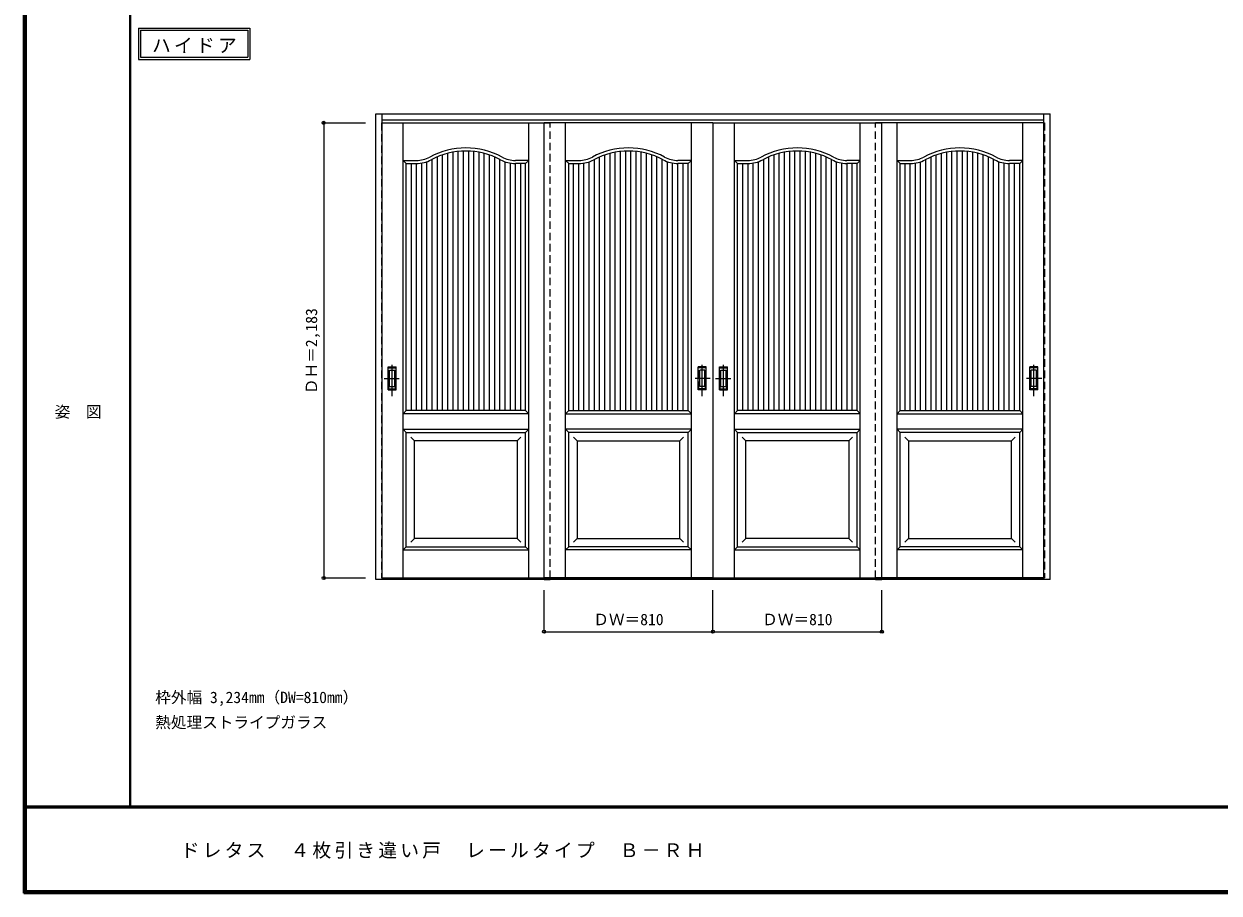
# Model space of a CAD drawing. Units: millimetres, scale not verified. Extents: x -6000 to 5700, y -4307 to 4175.
# Drawn here: x -6000 to -267, y -4205 to -36 of the extents above; entities that cross this region are included whole.
import ezdxf
from ezdxf.enums import TextEntityAlignment as Align

# ---------------------------------------------------------------- set-up
doc = ezdxf.new("R2010")
doc.units = ezdxf.units.MM
doc.header["$LTSCALE"] = 30
doc.header["$PDMODE"] = 32
doc.header["$PDSIZE"] = 15
doc.linetypes.add('CHAIN1', pattern=[8, 5, -1, 1, -1])
doc.linetypes.add('DASHED1', pattern=[1.8, 1.2, -0.6])
for name, color, linetype, lineweight in [('0-2_扉', 7, 'Continuous', 18), ('0-4_枠', 3, 'Continuous', 25), ('0-6_引手', 7, 'Continuous', 18), ('0-A_文字', 7, 'Continuous', 18), ('0-B_寸法', 7, 'Continuous', 9), ('0-C_ハッチ', 4, 'Continuous', 9), ('F-1_枠', 6, 'Continuous', 40), ('F-A_文字', 7, 'Continuous', 18)]:
    doc.layers.add(name, color=color, linetype=linetype, lineweight=lineweight)
doc.styles.add('ＭＳ ゴシック', font='')
doc.styles.get('ＭＳ ゴシック').set_extended_font_data('MS Gothic')

msp = doc.modelspace()

# ---------------------------------------------------------------- linework, layer by layer
at = {"layer": '0-2_扉', "color": 4, "linetype": 'DASHED1', "lineweight": 9}
for p, q in [((-4285, -510.25), (-4285, -2693.25)), ((-4282, -510.25), (-4285, -510.25)), ((-1108, -510.25), (-1105, -510.25)), ((-1105, -510.25), (-1105, -2693.25)), ((-4282, -2693.25), (-4285, -2693.25)), ((-1108, -2693.25), (-1105, -2693.25))]:
    msp.add_line(p, q, dxfattribs=at)
at = {"layer": '0-2_扉'}
for p, q in [((-4282, -510.25), (-3475, -510.25)), ((-4181.5, -2693.25), (-4181.5, -510.25)), ((-3578.5, -2693.25), (-3578.5, -510.25)), ((-2695, -510.25), (-3505, -510.25)), ((-3401.5, -2693.25), (-3401.5, -510.25)), ((-2798.5, -2693.25), (-2798.5, -510.25)), ((-2695, -510.25), (-2695, -2693.25)), ((-2695, -510.25), (-1885, -510.25)), ((-2695, -510.25), (-2695, -2693.25)), ((-2591.5, -2693.25), (-2591.5, -510.25)), ((-1988.5, -2693.25), (-1988.5, -510.25)), ((-1108, -510.25), (-1915, -510.25)), ((-1811.5, -2693.25), (-1811.5, -510.25)), ((-1208.5, -2693.25), (-1208.5, -510.25)), ((-4166.5, -705.25), (-4181.5, -690.25)), ((-4181.5, -690.25), (-4117.49, -690.25)), ((-4166.5, -705.25), (-4117.49, -705.25)), ((-4166.5, -1890.25), (-4166.5, -705.25)), ((-3578.5, -690.25), (-3642.51, -690.25)), ((-3593.5, -705.25), (-3642.51, -705.25)), ((-3593.5, -705.25), (-3578.5, -690.25)), ((-3593.5, -1890.25), (-3593.5, -705.25)), ((-3386.5, -705.25), (-3401.5, -690.25)), ((-3401.5, -690.25), (-3337.49, -690.25)), ((-3386.5, -705.25), (-3337.49, -705.25)), ((-3386.5, -1890.25), (-3386.5, -705.25)), ((-2798.5, -690.25), (-2862.51, -690.25)), ((-2813.5, -705.25), (-2862.51, -705.25)), ((-2813.5, -705.25), (-2798.5, -690.25)), ((-2813.5, -1890.25), (-2813.5, -705.25)), ((-2576.5, -705.25), (-2591.5, -690.25)), ((-2591.5, -690.25), (-2527.49, -690.25)), ((-2576.5, -705.25), (-2527.49, -705.25)), ((-2576.5, -1890.25), (-2576.5, -705.25)), ((-1988.5, -690.25), (-2052.51, -690.25)), ((-2003.5, -705.25), (-2052.51, -705.25)), ((-2003.5, -705.25), (-1988.5, -690.25)), ((-2003.5, -1890.25), (-2003.5, -705.25)), ((-1796.5, -705.25), (-1811.5, -690.25)), ((-1811.5, -690.25), (-1747.49, -690.25)), ((-1796.5, -705.25), (-1747.49, -705.25)), ((-1796.5, -1890.25), (-1796.5, -705.25)), ((-1208.5, -690.25), (-1272.51, -690.25)), ((-1223.5, -705.25), (-1272.51, -705.25)), ((-1223.5, -705.25), (-1208.5, -690.25)), ((-1223.5, -1890.25), (-1223.5, -705.25)), ((-4166.31, -828.25), (-4166.5, -828.25)), ((-2813.69, -828.25), (-2813.5, -828.25)), ((-2576.31, -828.25), (-2576.5, -828.25)), ((-1223.69, -828.25), (-1223.5, -828.25)), ((-4181.5, -1905.25), (-4166.5, -1890.25)), ((-3593.5, -1890.25), (-4166.5, -1890.25)), ((-3593.5, -1890.25), (-3578.5, -1905.25)), ((-3386.5, -1890.25), (-3401.5, -1905.25)), ((-3386.5, -1890.25), (-2813.5, -1890.25)), ((-2798.5, -1905.25), (-2813.5, -1890.25)), ((-2591.5, -1905.25), (-2576.5, -1890.25)), ((-2003.5, -1890.25), (-2576.5, -1890.25)), ((-2003.5, -1890.25), (-1988.5, -1905.25)), ((-1796.5, -1890.25), (-1811.5, -1905.25)), ((-1796.5, -1890.25), (-1223.5, -1890.25)), ((-1208.5, -1905.25), (-1223.5, -1890.25)), ((-3578.5, -1905.25), (-4181.5, -1905.25)), ((-3401.5, -1905.25), (-2798.5, -1905.25)), ((-1988.5, -1905.25), (-2591.5, -1905.25)), ((-1811.5, -1905.25), (-1208.5, -1905.25)), ((-4181.5, -1980.25), (-4166.5, -1995.25)), ((-4181.5, -1980.25), (-3578.5, -1980.25)), ((-4166.5, -2543.25), (-4166.5, -1995.25)), ((-4166.5, -1995.25), (-3593.5, -1995.25)), ((-3593.5, -1995.25), (-3578.5, -1980.25)), ((-3593.5, -2543.25), (-3593.5, -1995.25)), ((-3386.5, -1995.25), (-3401.5, -1980.25)), ((-2798.5, -1980.25), (-3401.5, -1980.25)), ((-3386.5, -2543.25), (-3386.5, -1995.25)), ((-2813.5, -1995.25), (-3386.5, -1995.25)), ((-2798.5, -1980.25), (-2813.5, -1995.25)), ((-2813.5, -2543.25), (-2813.5, -1995.25)), ((-2591.5, -1980.25), (-2576.5, -1995.25)), ((-2591.5, -1980.25), (-1988.5, -1980.25)), ((-2576.5, -2543.25), (-2576.5, -1995.25)), ((-2576.5, -1995.25), (-2003.5, -1995.25)), ((-2003.5, -1995.25), (-1988.5, -1980.25)), ((-2003.5, -2543.25), (-2003.5, -1995.25)), ((-1796.5, -1995.25), (-1811.5, -1980.25)), ((-1208.5, -1980.25), (-1811.5, -1980.25)), ((-1796.5, -2543.25), (-1796.5, -1995.25)), ((-1223.5, -1995.25), (-1796.5, -1995.25)), ((-1208.5, -1980.25), (-1223.5, -1995.25)), ((-1223.5, -2543.25), (-1223.5, -1995.25)), ((-4126.46, -2035.25), (-4144.14, -2017.57)), ((-4126.5, -2503.25), (-4126.5, -2035.25)), ((-3633.5, -2035.25), (-4126.5, -2035.25)), ((-3633.5, -2035.25), (-3615.82, -2017.57)), ((-3633.5, -2035.25), (-3633.5, -2503.25)), ((-3346.5, -2035.25), (-3364.18, -2017.57)), ((-3346.5, -2035.25), (-3346.5, -2503.25)), ((-3346.5, -2035.25), (-2853.5, -2035.25)), ((-2853.54, -2035.25), (-2835.86, -2017.57)), ((-2853.5, -2503.25), (-2853.5, -2035.25)), ((-2536.46, -2035.25), (-2554.14, -2017.57)), ((-2536.5, -2503.25), (-2536.5, -2035.25)), ((-2043.5, -2035.25), (-2536.5, -2035.25)), ((-2043.5, -2035.25), (-2025.82, -2017.57)), ((-2043.5, -2035.25), (-2043.5, -2503.25)), ((-1756.5, -2035.25), (-1774.18, -2017.57)), ((-1756.5, -2035.25), (-1756.5, -2503.25)), ((-1756.5, -2035.25), (-1263.5, -2035.25)), ((-1263.54, -2035.25), (-1245.86, -2017.57)), ((-1263.5, -2503.25), (-1263.5, -2035.25)), ((-4126.5, -2503.25), (-4144.18, -2520.93)), ((-4126.5, -2503.25), (-4126.5, -2501.82)), ((-3633.5, -2503.25), (-4126.5, -2503.25)), ((-3633.5, -2503.25), (-3615.82, -2520.93)), ((-3346.5, -2503.25), (-3364.18, -2520.93)), ((-3346.5, -2503.25), (-2853.5, -2503.25)), ((-2853.5, -2503.25), (-2853.5, -2501.82)), ((-2853.5, -2503.25), (-2835.82, -2520.93)), ((-2536.5, -2503.25), (-2554.18, -2520.93)), ((-2536.5, -2503.25), (-2536.5, -2501.82)), ((-2043.5, -2503.25), (-2536.5, -2503.25)), ((-2043.5, -2503.25), (-2025.82, -2520.93)), ((-1756.5, -2503.25), (-1774.18, -2520.93)), ((-1756.5, -2503.25), (-1263.5, -2503.25)), ((-1263.5, -2503.25), (-1263.5, -2501.82)), ((-1263.5, -2503.25), (-1245.82, -2520.93)), ((-4166.5, -2543.25), (-4181.5, -2558.25)), ((-4181.5, -2558.25), (-3578.5, -2558.25)), ((-4166.5, -2543.25), (-3593.5, -2543.25)), ((-3593.5, -2543.25), (-3578.5, -2558.25)), ((-3386.5, -2543.25), (-3401.5, -2558.25)), ((-2798.5, -2558.25), (-3401.5, -2558.25)), ((-2813.5, -2543.25), (-3386.5, -2543.25)), ((-2813.5, -2543.25), (-2798.5, -2558.25)), ((-2576.5, -2543.25), (-2591.5, -2558.25)), ((-2591.5, -2558.25), (-1988.5, -2558.25)), ((-2576.5, -2543.25), (-2003.5, -2543.25)), ((-2003.5, -2543.25), (-1988.5, -2558.25)), ((-1796.5, -2543.25), (-1811.5, -2558.25)), ((-1208.5, -2558.25), (-1811.5, -2558.25)), ((-1223.5, -2543.25), (-1796.5, -2543.25)), ((-1223.5, -2543.25), (-1208.5, -2558.25)), ((-4282, -2693.25), (-3475, -2693.25)), ((-1108, -2693.25), (-1915, -2693.25))]:
    msp.add_line(p, q, dxfattribs=at)
for points in [[(-2695, -2693.25), (-3505, -2693.25), (-3505, -510.25)], [(-2695, -2693.25), (-1885, -2693.25), (-1885, -510.25)]]:
    msp.add_lwpolyline(points, dxfattribs=at)
for centre, radius, start, end in [((-3880, -995.25), 365, 61.6423, 118.3577), ((-3100, -995.25), 365, 61.6423, 118.3577), ((-2290, -995.25), 365, 61.6423, 118.3577), ((-1510, -995.25), 365, 61.6423, 118.3577), ((-4117.49, -555.25), 135, 270, 298.3577), ((-4117.49, -555.25), 150, 270, 298.3577), ((-3880, -995.25), 350, 61.6423, 118.3577), ((-3642.51, -555.25), 150, 241.6423, 270), ((-3642.51, -555.25), 135, 241.6423, 270), ((-3337.49, -555.25), 135, 270, 298.3577), ((-3337.49, -555.25), 150, 270, 298.3577), ((-3100, -995.25), 350, 61.6423, 118.3577), ((-2862.51, -555.25), 150, 241.6423, 270), ((-2862.51, -555.25), 135, 241.6423, 270), ((-2527.49, -555.25), 135, 270, 298.3577), ((-2527.49, -555.25), 150, 270, 298.3577), ((-2290, -995.25), 350, 61.6423, 118.3577), ((-2052.51, -555.25), 150, 241.6423, 270), ((-2052.51, -555.25), 135, 241.6423, 270), ((-1747.49, -555.25), 135, 270, 298.3577), ((-1747.49, -555.25), 150, 270, 298.3577), ((-1510, -995.25), 350, 61.6423, 118.3577), ((-1272.51, -555.25), 150, 241.6423, 270), ((-1272.51, -555.25), 135, 241.6423, 270)]:
    msp.add_arc(centre, radius, start, end, dxfattribs=at)
at = {"layer": '0-4_枠'}
for p, q in [((-4312, -2701.25), (-4312, -466.25)), ((-4312, -466.25), (-1078, -466.25)), ((-4282, -2701.25), (-4282, -466.25)), ((-4282, -496.25), (-1108, -496.25)), ((-1108, -2701.25), (-1108, -466.25)), ((-1078, -2701.25), (-1078, -466.25)), ((-4282, -2701.25), (-4312, -2701.25)), ((-1108, -2698.25), (-4282, -2698.25)), ((-1108, -2701.25), (-4282, -2701.25)), ((-3505, -2701.25), (-3475, -2701.25)), ((-1915, -2701.25), (-1885, -2701.25)), ((-1078, -2701.25), (-1108, -2701.25))]:
    msp.add_line(p, q, dxfattribs=at)
at = {"layer": '0-4_枠', "color": 4, "linetype": 'DASHED1', "lineweight": 9}
for p, q in [((-3475, -2693.25), (-3475, -510.25)), ((-1915, -2693.25), (-1915, -510.25))]:
    msp.add_line(p, q, dxfattribs=at)
at = {"layer": '0-6_引手', "linetype": 'CHAIN1'}
for p, q in [((-4234, -1820.98), (-4234, -1650.13)), ((-2746, -1820.98), (-2746, -1650.13)), ((-2644, -1820.98), (-2644, -1650.13)), ((-1156, -1820.98), (-1156, -1650.13)), ((-4272.07, -1735.75), (-4199.56, -1735.75)), ((-2707.93, -1735.75), (-2780.44, -1735.75)), ((-2682.07, -1735.75), (-2609.56, -1735.75)), ((-1117.93, -1735.75), (-1190.44, -1735.75))]:
    msp.add_line(p, q, dxfattribs=at)
at = {"layer": '0-6_引手'}
for p, q in [((-4253, -1680.75), (-4215, -1680.75)), ((-4253, -1790.75), (-4253, -1680.75)), ((-4246.5, -1696.75), (-4221.5, -1696.75)), ((-4246.5, -1774.75), (-4246.5, -1696.75)), ((-4221.5, -1774.75), (-4221.5, -1696.75)), ((-4215, -1790.75), (-4215, -1680.75)), ((-2727, -1680.75), (-2765, -1680.75)), ((-2765, -1790.75), (-2765, -1680.75)), ((-2733.5, -1696.75), (-2758.5, -1696.75)), ((-2758.5, -1774.75), (-2758.5, -1696.75)), ((-2733.5, -1774.75), (-2733.5, -1696.75)), ((-2727, -1790.75), (-2727, -1680.75)), ((-2663, -1680.75), (-2625, -1680.75)), ((-2663, -1790.75), (-2663, -1680.75)), ((-2656.5, -1696.75), (-2631.5, -1696.75)), ((-2656.5, -1774.75), (-2656.5, -1696.75)), ((-2631.5, -1774.75), (-2631.5, -1696.75)), ((-2625, -1790.75), (-2625, -1680.75)), ((-1137, -1680.75), (-1175, -1680.75)), ((-1175, -1790.75), (-1175, -1680.75)), ((-1143.5, -1696.75), (-1168.5, -1696.75)), ((-1168.5, -1774.75), (-1168.5, -1696.75)), ((-1143.5, -1774.75), (-1143.5, -1696.75)), ((-1137, -1790.75), (-1137, -1680.75)), ((-4246.5, -1774.75), (-4221.5, -1774.75)), ((-2733.5, -1774.75), (-2758.5, -1774.75)), ((-2656.5, -1774.75), (-2631.5, -1774.75)), ((-1143.5, -1774.75), (-1168.5, -1774.75)), ((-4253, -1790.75), (-4215, -1790.75)), ((-2727, -1790.75), (-2765, -1790.75)), ((-2663, -1790.75), (-2625, -1790.75)), ((-1137, -1790.75), (-1175, -1790.75))]:
    msp.add_line(p, q, dxfattribs=at)
at = {"layer": '0-6_引手', "linetype": 'DASHED1'}
for p, q in [((-4218, -1786.75), (-4218, -1684.75)), ((-2762, -1786.75), (-2762, -1684.75)), ((-2628, -1786.75), (-2628, -1684.75)), ((-1172, -1786.75), (-1172, -1684.75)), ((-4250, -1786.75), (-4218, -1786.75)), ((-2730, -1786.75), (-2762, -1786.75)), ((-2660, -1786.75), (-2628, -1786.75)), ((-1140, -1786.75), (-1172, -1786.75))]:
    msp.add_line(p, q, dxfattribs=at)
for points in [[(-4250, -1786.75), (-4250, -1684.75), (-4218, -1684.75)], [(-2730, -1786.75), (-2730, -1684.75), (-2762, -1684.75)], [(-2660, -1786.75), (-2660, -1684.75), (-2628, -1684.75)], [(-1140, -1786.75), (-1140, -1684.75), (-1172, -1684.75)]]:
    msp.add_lwpolyline(points, dxfattribs=at)
at = {"layer": '0-A_文字'}
for p, q in [((-5450, -55.5), (-5450, -205.5)), ((-5440, -65.5), (-4925.67, -65.5)), ((-4925.67, -65.5), (-4925.67, -195.5)), ((-5450, -205.5), (-4915.67, -205.5))]:
    msp.add_line(p, q, dxfattribs=at)
for points in [[(-5450, -55.5), (-4915.67, -55.5), (-4915.67, -205.5)], [(-5440, -65.5), (-5440, -195.5), (-4925.67, -195.5)]]:
    msp.add_lwpolyline(points, dxfattribs=at)
at = {"layer": '0-B_寸法', "color": 4}
for p, q in [((-4562, -510.25), (-4362, -510.25)), ((-4562, -510.25), (-4562, -2693.25)), ((-4562, -2693.25), (-4362, -2693.25)), ((-3505, -2951.25), (-3505, -2751.25)), ((-2695, -2951.25), (-2695, -2751.25)), ((-1885, -2951.25), (-1885, -2751.25)), ((-3505, -2951.25), (-1885, -2951.25))]:
    msp.add_line(p, q, dxfattribs=at)
at = {"layer": '0-B_寸法'}
for p in [(-4562, -510.25), (-4562, -2693.25), (-3505, -2951.25), (-2695, -2951.25), (-1885, -2951.25)]:
    msp.add_point(p, dxfattribs=at)
at = {"layer": '0-C_ハッチ'}
for p, q in [((-4041.5, -1890.25), (-4041.5, -684.74)), ((-4016.5, -1890.25), (-4016.5, -672.96)), ((-3991.5, -1890.25), (-3991.5, -663.48)), ((-3966.5, -1890.25), (-3966.5, -656.1)), ((-3941.5, -1890.25), (-3941.5, -650.69)), ((-3916.5, -1890.25), (-3916.5, -647.16)), ((-3891.5, -1890.25), (-3891.5, -645.44)), ((-3866.5, -1890.25), (-3866.5, -645.51)), ((-3841.5, -1890.25), (-3841.5, -647.37)), ((-3816.5, -1890.25), (-3816.5, -651.06)), ((-3791.5, -1890.25), (-3791.5, -656.62)), ((-3766.5, -1890.25), (-3766.5, -664.16)), ((-3741.5, -1890.25), (-3741.5, -673.82)), ((-3716.5, -1890.25), (-3716.5, -685.78)), ((-3263.5, -1890.25), (-3263.5, -685.78)), ((-3238.5, -1890.25), (-3238.5, -673.82)), ((-3213.5, -1890.25), (-3213.5, -664.16)), ((-3188.5, -1890.25), (-3188.5, -656.62)), ((-3163.5, -1890.25), (-3163.5, -651.06)), ((-3138.5, -1890.25), (-3138.5, -647.37)), ((-3113.5, -1890.25), (-3113.5, -645.51)), ((-3088.5, -1890.25), (-3088.5, -645.44)), ((-3063.5, -1890.25), (-3063.5, -647.16)), ((-3038.5, -1890.25), (-3038.5, -650.69)), ((-3013.5, -1890.25), (-3013.5, -656.1)), ((-2988.5, -1890.25), (-2988.5, -663.48)), ((-2963.5, -1890.25), (-2963.5, -672.96)), ((-2938.5, -1890.25), (-2938.5, -684.74)), ((-2451.5, -1890.25), (-2451.5, -684.74)), ((-2426.5, -1890.25), (-2426.5, -672.96)), ((-2401.5, -1890.25), (-2401.5, -663.48)), ((-2376.5, -1890.25), (-2376.5, -656.1)), ((-2351.5, -1890.25), (-2351.5, -650.69)), ((-2326.5, -1890.25), (-2326.5, -647.16)), ((-2301.5, -1890.25), (-2301.5, -645.44)), ((-2276.5, -1890.25), (-2276.5, -645.51)), ((-2251.5, -1890.25), (-2251.5, -647.37)), ((-2226.5, -1890.25), (-2226.5, -651.06)), ((-2201.5, -1890.25), (-2201.5, -656.62)), ((-2176.5, -1890.25), (-2176.5, -664.16)), ((-2151.5, -1890.25), (-2151.5, -673.82)), ((-2126.5, -1890.25), (-2126.5, -685.78)), ((-1673.5, -1890.25), (-1673.5, -685.78)), ((-1648.5, -1890.25), (-1648.5, -673.82)), ((-1623.5, -1890.25), (-1623.5, -664.16)), ((-1598.5, -1890.25), (-1598.5, -656.62)), ((-1573.5, -1890.25), (-1573.5, -651.06)), ((-1548.5, -1890.25), (-1548.5, -647.37)), ((-1523.5, -1890.25), (-1523.5, -645.51)), ((-1498.5, -1890.25), (-1498.5, -645.44)), ((-1473.5, -1890.25), (-1473.5, -647.16)), ((-1448.5, -1890.25), (-1448.5, -650.69)), ((-1423.5, -1890.25), (-1423.5, -656.1)), ((-1398.5, -1890.25), (-1398.5, -663.48)), ((-1373.5, -1890.25), (-1373.5, -672.96)), ((-1348.5, -1890.25), (-1348.5, -684.74)), ((-4141.5, -1890.25), (-4141.5, -705.25)), ((-4116.5, -1890.25), (-4116.5, -704)), ((-4091.5, -1890.25), (-4091.5, -702.98)), ((-4066.5, -1890.25), (-4066.5, -696.32)), ((-3691.5, -1890.25), (-3691.5, -697.02)), ((-3666.5, -1890.25), (-3666.5, -703.32)), ((-3641.5, -1890.25), (-3641.5, -705.25)), ((-3616.5, -1890.25), (-3616.5, -705)), ((-3363.5, -1890.25), (-3363.5, -705)), ((-3338.5, -1890.25), (-3338.5, -705.25)), ((-3313.5, -1890.25), (-3313.5, -703.32)), ((-3288.5, -1890.25), (-3288.5, -697.02)), ((-2913.5, -1890.25), (-2913.5, -696.32)), ((-2888.5, -1890.25), (-2888.5, -702.98)), ((-2863.5, -1890.25), (-2863.5, -704)), ((-2838.5, -1890.25), (-2838.5, -705.25)), ((-2551.5, -1890.25), (-2551.5, -705.25)), ((-2526.5, -1890.25), (-2526.5, -704)), ((-2501.5, -1890.25), (-2501.5, -702.98)), ((-2476.5, -1890.25), (-2476.5, -696.32)), ((-2101.5, -1890.25), (-2101.5, -697.02)), ((-2076.5, -1890.25), (-2076.5, -703.32)), ((-2051.5, -1890.25), (-2051.5, -705.25)), ((-2026.5, -1890.25), (-2026.5, -705)), ((-1773.5, -1890.25), (-1773.5, -705)), ((-1748.5, -1890.25), (-1748.5, -705.25)), ((-1723.5, -1890.25), (-1723.5, -703.32)), ((-1698.5, -1890.25), (-1698.5, -697.02)), ((-1323.5, -1890.25), (-1323.5, -696.32)), ((-1298.5, -1890.25), (-1298.5, -702.98)), ((-1273.5, -1890.25), (-1273.5, -704)), ((-1248.5, -1890.25), (-1248.5, -705.25))]:
    msp.add_line(p, q, dxfattribs=at)
at = {"layer": 'F-1_枠'}
for p, q in [((-6000, 4175), (-6000, -4205)), ((-5995, 4175), (-5995, -4205)), ((-5990, 4175), (-5990, -4205)), ((-5490, 4175), (-5490, -3790)), ((5700, -3790), (-6000, -3790)), ((5700, -3795), (-6000, -3795)), ((5700, -4195), (-6000, -4195)), ((5700, -4200), (-6000, -4200)), ((5700, -4205), (-6000, -4205))]:
    msp.add_line(p, q, dxfattribs=at)

# ---------------------------------------------------------------- texts
at = {"layer": '0-A_文字', "style": 'ＭＳ ゴシック'}
for s, p in [('枠外幅 3,234mm（DW=810mm）', (-5370, -3310)), ('熱処理ストライプガラス', (-5370, -3430))]:
    msp.add_text(s, height=54.99, dxfattribs=at).set_placement(p, align=Align.BOTTOM_LEFT)
at = {"layer": '0-A_文字', "insert": (-5385.34, -175.5), "char_height": 65.98, "attachment_point": 7, "style": 'ＭＳ ゴシック'}
msp.add_mtext('\\T1.17;ハイドア', dxfattribs=at)
at = {"layer": '0-B_寸法', "style": 'ＭＳ ゴシック'}
msp.add_text('ＤＨ＝2,183', height=54.99, rotation=90, dxfattribs=at).set_placement((-4577, -1811.25), align=Align.BOTTOM_LEFT)
for p in [(-3268.75, -2936.25), (-2458.75, -2936.25)]:
    msp.add_text('ＤＷ＝810', height=54.99, dxfattribs=at).set_placement(p, align=Align.BOTTOM_LEFT)
at = {"layer": 'F-A_文字', "style": 'ＭＳ ゴシック'}
msp.add_text('姿\u3000図', height=54.99, dxfattribs=at).set_placement((-5852.5, -1940.25), align=Align.BOTTOM_LEFT)
at = {"layer": 'F-A_文字', "insert": (-5247.55, -4040), "char_height": 65.98, "attachment_point": 7, "style": 'ＭＳ ゴシック'}
msp.add_mtext('\\T1.17;ドレタス\u3000４枚引き違い戸\u3000レールタイプ\u3000Ｂ－ＲＨ', dxfattribs=at)

doc.saveas('drawing.dxf')
